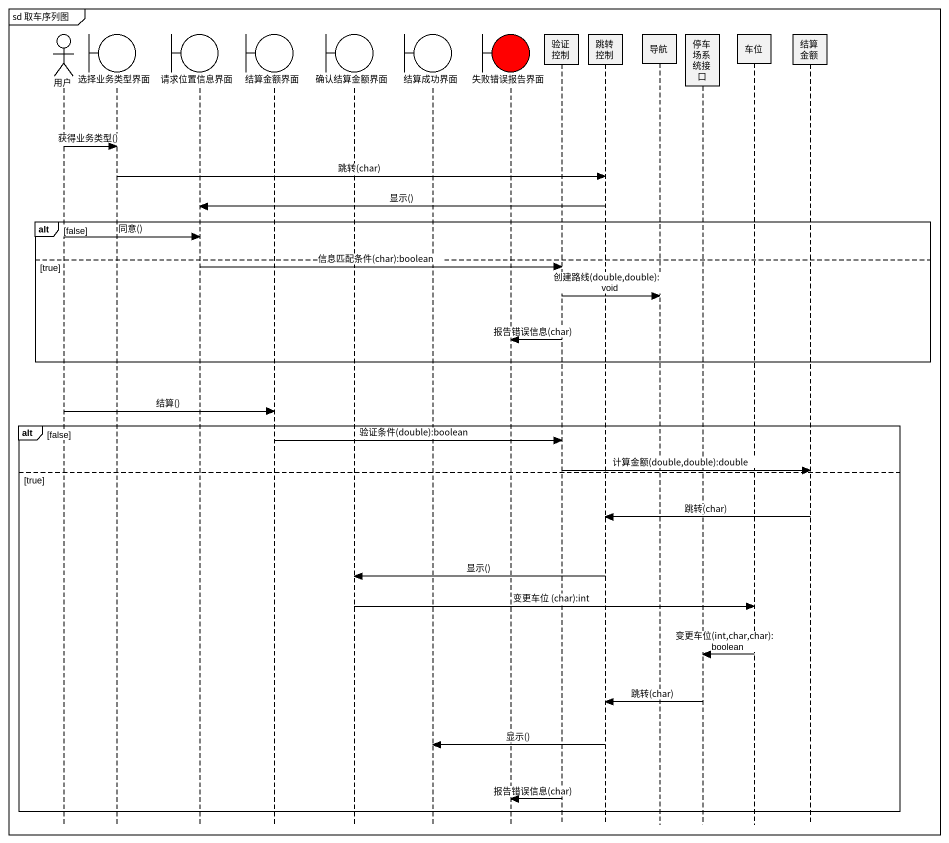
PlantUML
@startuml
mainframe sd 取车序列图
hide footbox
actor 用户
boundary 选择业务类型界面
boundary 请求位置信息界面
boundary 结算金额界面
boundary 确认结算金额界面
boundary 结算成功界面
boundary 失败错误报告界面 #FF0000
participant 验证控制
participant 跳转控制
participant 导航
participant 停车场系统接口
participant 车位
participant 结算金额

用户 -> 选择业务类型界面 : 获得业务类型()
选择业务类型界面 -> 跳转控制 : 跳转(char)
跳转控制 -> 请求位置信息界面 : 显示()
alt false
  用户 -> 请求位置信息界面 : 同意()
else true
  请求位置信息界面 -> 验证控制 : 信息匹配条件(char):boolean
  验证控制 -> 导航 : 创建路线(double,double):void
  验证控制 -> 失败错误报告界面 : 报告错误信息(char)
end
用户 -> 结算金额界面 : 结算()
alt false
  结算金额界面 -> 验证控制 : 验证条件(double):boolean
  验证控制 -> 结算金额 : 计算金额(double,double):double
else true
  结算金额 -> 跳转控制 : 跳转(char)
  跳转控制 -> 确认结算金额界面 : 显示()
  确认结算金额界面 -> 车位 : 变更车位 (char):int
  车位 -> 停车场系统接口 : 变更车位(int,char,char):boolean
  停车场系统接口 -> 跳转控制 : 跳转(char)
  跳转控制 -> 结算成功界面 : 显示()
  验证控制 -> 失败错误报告界面 : 报告错误信息(char)
end
@enduml
